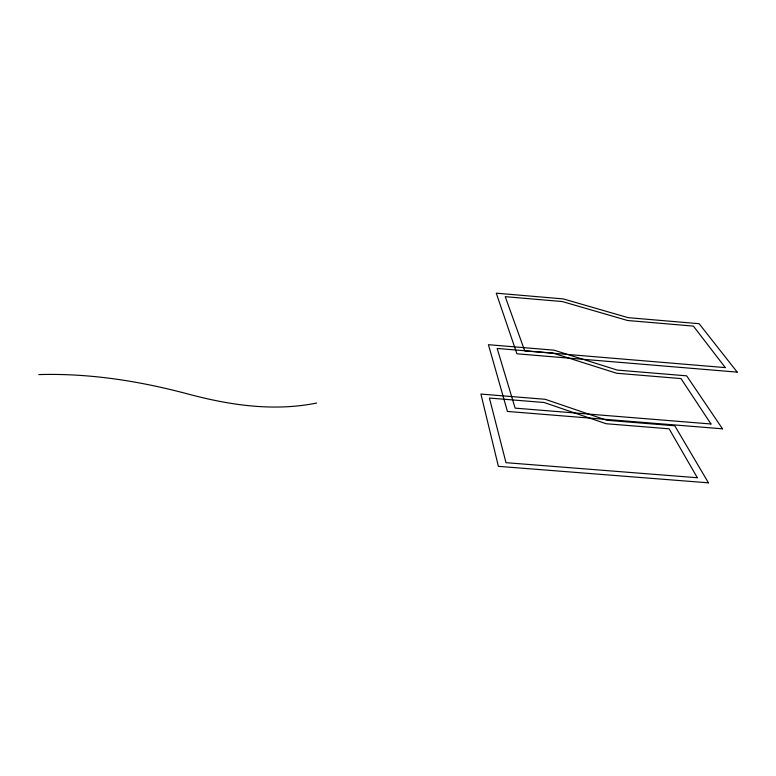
<?xml version="1.0" encoding="UTF-8"?>
<svg xmlns="http://www.w3.org/2000/svg" width="776" height="776" viewBox="0 0 776 776"><rect width="100%" height="100%" fill="white"/><g stroke="black" fill="none" stroke-linecap="round" stroke-linejoin="round"><path stroke-width="1.16" d="M316.618 403.045C274.19 411.639 230.637 405.334 189.296 394.344C140.272 381.171 89.686 373.081 38.8 374.595M697.333 477.735L505.991 462.68L489.413 398.049L544.122 402.501L606.105 423.725L669.125 428.808L697.333 477.735M708.459 482.827L498.386 466.337L480.926 394.062L545.198 399.3L606.783 420.282L674.771 425.772L708.459 482.827M710.991 423.987L515.138 408.137L497.154 348.443L553.007 353.099L616.629 373.246L680.998 378.581L710.991 423.987M722.485 428.808L507.426 411.435L488.434 344.69L554.035 350.17L617.24 370.084L686.673 375.846L722.485 428.808M725.317 367.611L524.741 350.888L505.225 296.665L562.27 301.544L627.619 320.507L693.395 326.104L725.317 367.611M737.2 372.121L516.923 353.798L496.271 293.173L563.269 298.905L628.172 317.665L699.108 323.699L737.2 372.121"/></g></svg>
